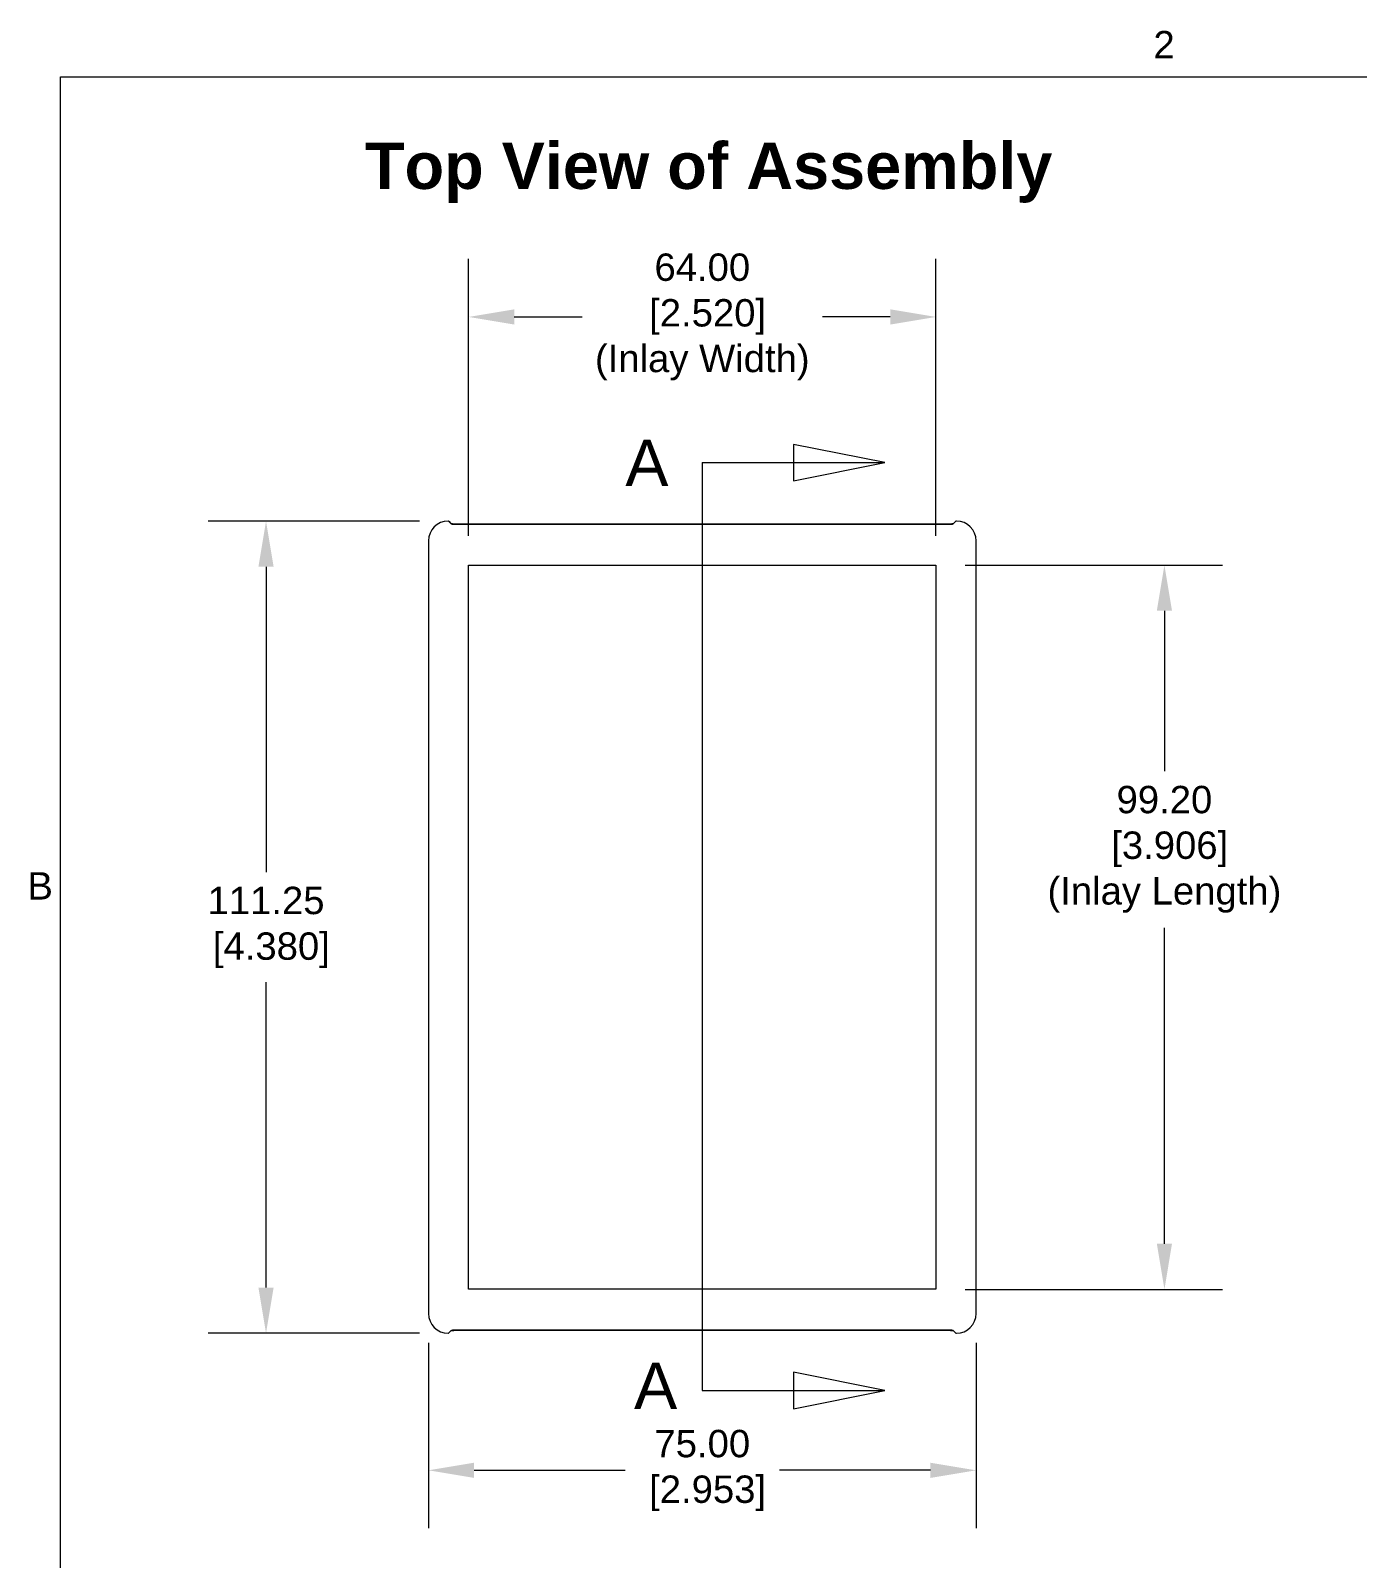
# Model space of a CAD drawing. Header units: millimetres. Extents: x 8 to 690, y 8 to 531.
# Drawn here: x 20 to 201.8, y 312.7 to 522 of the extents above; entities that cross this region are included whole.
import ezdxf

# ---------------------------------------------------------------- set-up
doc = ezdxf.new("R2010")
doc.units = ezdxf.units.MM
doc.header["$LTSCALE"] = 2.5
for name, color, linetype, lineweight in [('Border (ANSI)', 7, 'Continuous', 9), ('Dimension (ANSI)', 7, 'Continuous', 9), ('Section Line (ANSI)', 7, 'Continuous', 9), ('Symbol (ANSI)', 7, 'Continuous', 9), ('Visible (ANSI)', 7, 'Continuous', 9)]:
    doc.layers.add(name, color=color, linetype=linetype, lineweight=lineweight)
doc.styles.add('Label Text (ANSI)', font='ARIAL.TTF')
doc.styles.add('Note Text (ANSI)', font='ARIAL.TTF')
doc.dimstyles.new('Default - mm (ANSI)', dxfattribs={"dimscale": 2.5, "dimtxt": 1.5, "dimasz": 2.5, "dimexe": 3.175, "dimexo": 1.6002, "dimgap": 0.8, "dimtad": 0, "dimtih": 1, "dimtoh": 1, "dimrnd": 1e-08, "dimzin": 4, "dimdsep": 46, "dimtxsty": 'Note Text (ANSI)', "dimcen": 0.09, "dimdle": 10, "dimclrd": 256, "dimclre": 256, "dimclrt": 256, "dimadec": 1, "dimazin": 0, "dimtfac": 2.032, "dimtofl": 0, "dimtmove": 0, "dimatfit": 3, "dimfxl": 0, "dimtolj": 1, "dimtzin": 0, "dimlwd": -1, "dimlwe": -1, "dimarcsym": 0})

# ---------------------------------------------------------------- blocks, each defined once
blk = doc.blocks.new('Borders Default Border')
at = {"layer": 'Border (ANSI)', "flags": 128}
blk.add_lwpolyline([(9.652, 9.652), (9.652, 206.248), (269.748, 206.248), (269.748, 9.652), (9.652, 9.652)], dxfattribs=at)
at = {"layer": 'Border (ANSI)', "char_height": 1.5, "attachment_point": 7, "style": 'Note Text (ANSI)'}
for s, insert in [('2', (69.526, 207.264)), ('B', (7.841, 161.175))]:
    blk.add_mtext(s, dxfattribs=dict(at, insert=insert))
blk = doc.blocks.new('*D21')
at = {"layer": 'Defpoints', "color": 0}
for p in [(144.03, 482.74), (80.03, 448.75), (144.03, 448.75)]:
    blk.add_point(p, dxfattribs=at)
at = {"layer": 'Dimension (ANSI)'}
for p, q in [((80.03, 452.75), (80.03, 490.68)), ((144.03, 452.75), (144.03, 490.68)), ((86.28, 482.74), (95.58, 482.74)), ((137.78, 482.74), (128.48, 482.74))]:
    blk.add_line(p, q, dxfattribs=at)
for points in [[(86.28, 483.78), (86.28, 481.7), (80.03, 482.74)], [(137.78, 483.78), (137.78, 481.7), (144.03, 482.74)]]:
    blk.add_solid(points, dxfattribs=at)
at = {"layer": 'Dimension (ANSI)', "insert": (112.03, 482.74), "char_height": 3.75, "attachment_point": 5, "style": 'Note Text (ANSI)'}
blk.add_mtext('\\A1;64.00\\P [2.520]\\P(Inlay Width)', dxfattribs=at)
blk = doc.blocks.new('*D22')
at = {"layer": 'Defpoints', "color": 0}
for p in [(144.03, 448.75), (144.03, 349.55), (175.32, 349.55)]:
    blk.add_point(p, dxfattribs=at)
at = {"layer": 'Dimension (ANSI)'}
for p, q in [((148.03, 448.75), (183.26, 448.75)), ((175.32, 442.5), (175.32, 420.51)), ((175.32, 355.8), (175.32, 399.06)), ((148.03, 349.55), (183.26, 349.55))]:
    blk.add_line(p, q, dxfattribs=at)
for points in [[(174.28, 442.5), (176.36, 442.5), (175.32, 448.75)], [(174.28, 355.8), (176.36, 355.8), (175.32, 349.55)]]:
    blk.add_solid(points, dxfattribs=at)
at = {"layer": 'Dimension (ANSI)', "insert": (175.32, 418.51), "char_height": 3.75, "attachment_point": 2, "style": 'Note Text (ANSI)'}
blk.add_mtext('\\A1;99.20\\P [3.906]\\P(Inlay Length)', dxfattribs=at)
blk = doc.blocks.new('*D23')
at = {"layer": 'Defpoints', "color": 0}
for p in [(74.53, 346.22), (149.53, 346.22), (74.53, 324.76)]:
    blk.add_point(p, dxfattribs=at)
at = {"layer": 'Dimension (ANSI)'}
for p, q in [((74.53, 342.22), (74.53, 316.82)), ((149.53, 342.22), (149.53, 316.82)), ((80.78, 324.76), (101.46, 324.76)), ((143.28, 324.76), (122.6, 324.76))]:
    blk.add_line(p, q, dxfattribs=at)
for points in [[(80.78, 325.8), (80.78, 323.72), (74.53, 324.76)], [(143.28, 325.8), (143.28, 323.72), (149.53, 324.76)]]:
    blk.add_solid(points, dxfattribs=at)
at = {"layer": 'Dimension (ANSI)', "insert": (112.03, 330.3), "char_height": 3.75, "attachment_point": 2, "style": 'Note Text (ANSI)'}
blk.add_mtext('\\A1;75.00\\P [2.953]', dxfattribs=at)
blk = doc.blocks.new('*D24')
at = {"layer": 'Defpoints', "color": 0}
for p in [(52.28, 454.78), (77.28, 454.78), (77.28, 343.53)]:
    blk.add_point(p, dxfattribs=at)
at = {"layer": 'Dimension (ANSI)'}
for p, q in [((73.28, 454.78), (44.34, 454.78)), ((52.28, 448.53), (52.28, 406.69)), ((52.28, 349.78), (52.28, 391.62)), ((73.28, 343.53), (44.34, 343.53))]:
    blk.add_line(p, q, dxfattribs=at)
for points in [[(51.24, 448.53), (53.32, 448.53), (52.28, 454.78)], [(51.24, 349.78), (53.32, 349.78), (52.28, 343.53)]]:
    blk.add_solid(points, dxfattribs=at)
at = {"layer": 'Dimension (ANSI)', "insert": (52.28, 404.69), "char_height": 3.75, "attachment_point": 2, "style": 'Note Text (ANSI)'}
blk.add_mtext('\\A1;111.25\\P [4.380]', dxfattribs=at)
blk = doc.blocks.new('2dTransSection0')
at = {"layer": 'Section Line (ANSI)', "linetype": 'Continuous'}
for p, q in [((54.811, 185.113), (49.811, 186.113)), ((49.811, 186.113), (49.811, 184.113)), ((44.811, 185.113), (44.811, 134.28)), ((44.811, 185.113), (49.811, 185.113)), ((49.811, 185.113), (54.811, 185.113)), ((49.811, 184.113), (54.811, 185.113)), ((54.811, 134.28), (49.811, 135.28)), ((49.811, 135.28), (49.811, 133.28)), ((44.811, 134.28), (49.811, 134.28)), ((49.811, 134.28), (54.811, 134.28)), ((49.811, 133.28), (54.811, 134.28))]:
    blk.add_line(p, q, dxfattribs=at)
at = {"layer": 'Section Line (ANSI)'}
for p, q in [((44.811, 185.113), (44.811, 183.726)), ((44.811, 135.667), (44.811, 134.28))]:
    blk.add_line(p, q, dxfattribs=at)
at = {"layer": 'Section Line (ANSI)', "linetype": 'Continuous', "flags": 128}
for points in [[(49.811, 184.113), (54.811, 185.113), (49.811, 186.113), (49.811, 184.113)], [(49.811, 133.28), (54.811, 134.28), (49.811, 135.28), (49.811, 133.28)]]:
    blk.add_lwpolyline(points, dxfattribs=at)
at = {"layer": 'Section Line (ANSI)'}
for points in [[(49.811, 184.113), (54.811, 185.113), (49.811, 186.113), (49.811, 184.113)], [(49.811, 133.28), (54.811, 134.28), (49.811, 135.28), (49.811, 133.28)]]:
    blk.add_solid(points, dxfattribs=at)
at = {"layer": 'Section Line (ANSI)', "char_height": 2.54, "attachment_point": 7, "style": 'Label Text (ANSI)'}
for insert in [(40.593, 183.826), (41.072, 133.266)]:
    blk.add_mtext('A', dxfattribs=dict(at, insert=insert))

msp = doc.modelspace()

# ---------------------------------------------------------------- linework, layer by layer
at = {"layer": 'Visible (ANSI)'}
for p, q in [((77.281, 454.777), (77.225, 454.777)), ((77.653, 454.405), (77.281, 454.777)), ((77.302, 454.755), (77.651, 454.406)), ((77.302, 454.755), (77.303, 454.755)), ((77.302, 454.755), (77.302, 454.755)), ((77.66, 454.398), (77.653, 454.405)), ((79.06, 454.354), (144.996, 454.354)), ((144.991, 454.345), (79.065, 454.345)), ((146.403, 454.405), (146.396, 454.398)), ((146.775, 454.777), (146.403, 454.405)), ((146.405, 454.406), (146.754, 454.755)), ((146.753, 454.755), (146.754, 454.755)), ((146.754, 454.755), (146.754, 454.755)), ((146.831, 454.777), (146.775, 454.777)), ((74.528, 452.08), (74.528, 346.224)), ((149.528, 346.224), (149.528, 452.08)), ((80.028, 448.752), (144.028, 448.752)), ((80.028, 349.552), (80.028, 448.752)), ((144.028, 448.752), (144.028, 349.552)), ((144.028, 349.552), (80.028, 349.552)), ((77.225, 343.527), (77.281, 343.527)), ((77.281, 343.527), (77.653, 343.899)), ((77.652, 343.899), (77.654, 343.899)), ((77.653, 343.899), (77.66, 343.906)), ((144.996, 343.95), (79.06, 343.95)), ((79.065, 343.959), (144.991, 343.959)), ((146.396, 343.906), (146.403, 343.899)), ((146.402, 343.899), (146.404, 343.899)), ((146.403, 343.899), (146.775, 343.527)), ((146.775, 343.527), (146.831, 343.527))]:
    msp.add_line(p, q, dxfattribs=at)
at = {"layer": 'Visible (ANSI)', "flags": 128}
for points in [[(77.654, 454.405), (77.654, 454.405), (77.653, 454.405), (77.653, 454.405), (77.653, 454.405), (77.653, 454.405), (77.653, 454.405), (77.653, 454.405), (77.653, 454.405), (77.653, 454.405), (77.652, 454.405), (77.652, 454.406), (77.652, 454.406), (77.652, 454.406), (77.652, 454.406), (77.652, 454.406), (77.652, 454.406), (77.652, 454.406), (77.652, 454.406), (77.652, 454.406), (77.652, 454.406), (77.651, 454.406), (77.651, 454.406), (77.651, 454.406), (77.651, 454.406)], [(78.246, 454.363), (78.205, 454.364), (78.164, 454.365), (78.125, 454.366), (78.086, 454.368), (78.049, 454.369), (78.014, 454.37), (77.979, 454.372), (77.946, 454.373), (77.915, 454.375), (77.885, 454.376), (77.857, 454.378), (77.83, 454.38), (77.806, 454.382), (77.782, 454.384), (77.761, 454.386), (77.742, 454.388), (77.724, 454.39), (77.708, 454.392), (77.695, 454.394), (77.683, 454.396), (77.673, 454.398), (77.665, 454.4), (77.658, 454.403), (77.654, 454.405)], [(77.66, 454.398), (77.666, 454.394), (77.676, 454.39), (77.692, 454.386), (77.712, 454.382), (77.737, 454.378), (77.767, 454.374), (77.802, 454.371), (77.841, 454.367), (77.884, 454.364), (77.931, 454.361), (77.983, 454.359), (78.038, 454.357), (78.096, 454.355), (78.158, 454.353), (78.222, 454.351), (78.289, 454.35), (78.359, 454.349), (78.43, 454.348), (78.503, 454.348), (78.577, 454.347), (78.653, 454.347), (78.729, 454.346), (78.806, 454.346), (78.885, 454.346)], [(79.06, 454.354), (79.024, 454.354), (78.989, 454.354), (78.953, 454.354), (78.918, 454.354), (78.882, 454.354), (78.847, 454.354), (78.812, 454.355), (78.777, 454.355), (78.742, 454.355), (78.707, 454.355), (78.673, 454.356), (78.638, 454.356), (78.604, 454.356), (78.57, 454.357), (78.536, 454.357), (78.502, 454.358), (78.469, 454.358), (78.436, 454.359), (78.403, 454.359), (78.371, 454.36), (78.339, 454.361), (78.308, 454.361), (78.277, 454.362), (78.246, 454.363)], [(78.885, 454.346), (78.892, 454.346), (78.9, 454.346), (78.907, 454.346), (78.915, 454.345), (78.922, 454.345), (78.93, 454.345), (78.937, 454.345), (78.945, 454.345), (78.952, 454.345), (78.96, 454.345), (78.967, 454.345), (78.975, 454.345), (78.982, 454.345), (78.99, 454.345), (78.997, 454.345), (79.005, 454.345), (79.013, 454.345), (79.02, 454.345), (79.028, 454.345), (79.035, 454.345), (79.043, 454.345), (79.05, 454.345), (79.058, 454.345), (79.065, 454.345)], [(144.991, 454.345), (144.998, 454.345), (145.006, 454.345), (145.013, 454.345), (145.021, 454.345), (145.028, 454.345), (145.036, 454.345), (145.043, 454.345), (145.051, 454.345), (145.058, 454.345), (145.066, 454.345), (145.074, 454.345), (145.081, 454.345), (145.089, 454.345), (145.096, 454.345), (145.104, 454.345), (145.111, 454.345), (145.119, 454.345), (145.126, 454.345), (145.134, 454.345), (145.141, 454.345), (145.149, 454.346), (145.156, 454.346), (145.164, 454.346), (145.171, 454.346)], [(145.81, 454.363), (145.779, 454.362), (145.748, 454.361), (145.717, 454.361), (145.685, 454.36), (145.653, 454.359), (145.62, 454.359), (145.587, 454.358), (145.554, 454.358), (145.52, 454.357), (145.486, 454.357), (145.452, 454.356), (145.418, 454.356), (145.383, 454.356), (145.349, 454.355), (145.314, 454.355), (145.279, 454.355), (145.244, 454.355), (145.209, 454.354), (145.174, 454.354), (145.138, 454.354), (145.103, 454.354), (145.067, 454.354), (145.032, 454.354), (144.996, 454.354)], [(145.171, 454.346), (145.249, 454.346), (145.327, 454.346), (145.404, 454.347), (145.479, 454.347), (145.554, 454.348), (145.627, 454.348), (145.698, 454.349), (145.767, 454.35), (145.834, 454.351), (145.899, 454.353), (145.961, 454.355), (146.019, 454.357), (146.074, 454.359), (146.125, 454.361), (146.173, 454.364), (146.216, 454.367), (146.255, 454.371), (146.289, 454.374), (146.319, 454.378), (146.344, 454.382), (146.364, 454.386), (146.38, 454.39), (146.39, 454.394), (146.396, 454.398)], [(146.402, 454.405), (146.398, 454.403), (146.391, 454.4), (146.383, 454.398), (146.373, 454.396), (146.361, 454.394), (146.347, 454.392), (146.332, 454.39), (146.314, 454.388), (146.295, 454.386), (146.273, 454.384), (146.25, 454.382), (146.225, 454.38), (146.199, 454.378), (146.171, 454.376), (146.141, 454.375), (146.109, 454.373), (146.076, 454.372), (146.042, 454.37), (146.006, 454.369), (145.969, 454.368), (145.931, 454.366), (145.892, 454.365), (145.851, 454.364), (145.81, 454.363)], [(146.405, 454.406), (146.405, 454.406), (146.405, 454.406), (146.405, 454.406), (146.404, 454.406), (146.404, 454.406), (146.404, 454.406), (146.404, 454.406), (146.404, 454.406), (146.404, 454.406), (146.404, 454.406), (146.404, 454.406), (146.404, 454.406), (146.404, 454.406), (146.404, 454.405), (146.403, 454.405), (146.403, 454.405), (146.403, 454.405), (146.403, 454.405), (146.403, 454.405), (146.403, 454.405), (146.403, 454.405), (146.403, 454.405), (146.402, 454.405), (146.402, 454.405)], [(77.654, 343.899), (77.658, 343.902), (77.665, 343.904), (77.673, 343.906), (77.683, 343.908), (77.695, 343.91), (77.709, 343.912), (77.724, 343.914), (77.742, 343.917), (77.761, 343.919), (77.783, 343.921), (77.806, 343.922), (77.831, 343.924), (77.857, 343.926), (77.885, 343.928), (77.915, 343.929), (77.947, 343.931), (77.98, 343.932), (78.014, 343.934), (78.05, 343.935), (78.087, 343.937), (78.125, 343.938), (78.164, 343.939), (78.205, 343.94), (78.246, 343.941)], [(78.885, 343.958), (78.807, 343.958), (78.729, 343.958), (78.652, 343.957), (78.577, 343.957), (78.502, 343.956), (78.429, 343.956), (78.358, 343.955), (78.289, 343.954), (78.222, 343.953), (78.157, 343.951), (78.095, 343.949), (78.037, 343.947), (77.982, 343.945), (77.93, 343.942), (77.883, 343.94), (77.84, 343.936), (77.801, 343.933), (77.767, 343.929), (77.737, 343.926), (77.712, 343.922), (77.692, 343.918), (77.676, 343.914), (77.666, 343.91), (77.66, 343.906)], [(78.246, 343.941), (78.277, 343.942), (78.308, 343.943), (78.339, 343.943), (78.371, 343.944), (78.403, 343.945), (78.436, 343.945), (78.469, 343.946), (78.502, 343.946), (78.536, 343.947), (78.57, 343.947), (78.604, 343.948), (78.638, 343.948), (78.673, 343.948), (78.707, 343.949), (78.742, 343.949), (78.777, 343.949), (78.812, 343.95), (78.847, 343.95), (78.882, 343.95), (78.918, 343.95), (78.953, 343.95), (78.989, 343.95), (79.024, 343.95), (79.06, 343.95)], [(79.065, 343.959), (79.058, 343.959), (79.05, 343.959), (79.043, 343.959), (79.035, 343.959), (79.028, 343.959), (79.02, 343.959), (79.013, 343.959), (79.005, 343.959), (78.997, 343.959), (78.99, 343.959), (78.982, 343.959), (78.975, 343.959), (78.967, 343.959), (78.96, 343.959), (78.952, 343.959), (78.945, 343.958), (78.937, 343.958), (78.93, 343.958), (78.922, 343.958), (78.915, 343.958), (78.907, 343.958), (78.9, 343.958), (78.892, 343.958), (78.885, 343.958)], [(145.171, 343.958), (145.164, 343.958), (145.156, 343.958), (145.149, 343.958), (145.141, 343.958), (145.134, 343.958), (145.126, 343.958), (145.119, 343.958), (145.111, 343.958), (145.104, 343.959), (145.096, 343.959), (145.089, 343.959), (145.081, 343.959), (145.074, 343.959), (145.066, 343.959), (145.058, 343.959), (145.051, 343.959), (145.043, 343.959), (145.036, 343.959), (145.028, 343.959), (145.021, 343.959), (145.013, 343.959), (145.006, 343.959), (144.998, 343.959), (144.991, 343.959)], [(144.996, 343.95), (145.032, 343.95), (145.067, 343.95), (145.103, 343.95), (145.138, 343.95), (145.174, 343.95), (145.209, 343.95), (145.244, 343.95), (145.279, 343.949), (145.314, 343.949), (145.349, 343.949), (145.383, 343.948), (145.418, 343.948), (145.452, 343.948), (145.486, 343.947), (145.52, 343.947), (145.554, 343.946), (145.587, 343.946), (145.62, 343.945), (145.652, 343.945), (145.685, 343.944), (145.717, 343.943), (145.748, 343.943), (145.779, 343.942), (145.81, 343.941)], [(146.396, 343.906), (146.39, 343.91), (146.38, 343.914), (146.364, 343.918), (146.344, 343.922), (146.319, 343.926), (146.289, 343.93), (146.254, 343.933), (146.215, 343.937), (146.172, 343.94), (146.125, 343.942), (146.073, 343.945), (146.018, 343.947), (145.959, 343.949), (145.898, 343.951), (145.834, 343.953), (145.767, 343.954), (145.697, 343.955), (145.626, 343.956), (145.553, 343.956), (145.479, 343.957), (145.403, 343.957), (145.327, 343.958), (145.25, 343.958), (145.171, 343.958)], [(145.81, 343.941), (145.851, 343.94), (145.892, 343.939), (145.931, 343.938), (145.969, 343.937), (146.006, 343.935), (146.042, 343.934), (146.077, 343.932), (146.11, 343.931), (146.141, 343.929), (146.171, 343.928), (146.199, 343.926), (146.226, 343.924), (146.25, 343.922), (146.274, 343.921), (146.295, 343.919), (146.314, 343.917), (146.332, 343.914), (146.347, 343.912), (146.361, 343.91), (146.373, 343.908), (146.383, 343.906), (146.391, 343.904), (146.398, 343.902), (146.402, 343.899)]]:
    msp.add_lwpolyline(points, dxfattribs=at)
at = {"layer": 'Visible (ANSI)'}
for centre, major_axis in [((77.231, 452.074), (-1.913, 1.913)), ((146.825, 452.074), (1.913, 1.913)), ((77.231, 346.23), (-1.913, -1.913)), ((146.825, 346.23), (1.913, -1.913))]:
    msp.add_ellipse(centre, major_axis=major_axis, ratio=0.9980992, start_param=5.4987385, end_param=7.0676321, dxfattribs=at)

# ---------------------------------------------------------------- block references
at = {"xscale": 2.5, "yscale": 2.5, "zscale": 2.5}
msp.add_blockref('Borders Default Border', (0, 0), dxfattribs=at)
at = {"layer": 'Section Line (ANSI)', "xscale": 2.5, "yscale": 2.5, "zscale": 2.5}
msp.add_blockref('2dTransSection0', (0, 0), dxfattribs=at)

# ---------------------------------------------------------------- texts
at = {"layer": 'Symbol (ANSI)', "insert": (112.902, 506.625), "char_height": 6.35, "width": 112.4503, "attachment_point": 2, "style": 'Label Text (ANSI)'}
msp.add_mtext('{\\fArial|b1|i0;Top View of Assembly}', dxfattribs=at)

# ---------------------------------------------------------------- dimensions: what is measured, and where the dimension line sits
at = {"layer": 'Dimension (ANSI)'}
for base, p1, p2, angle, text, override, picture, middle in [((144.028, 482.742), (80.028, 448.752), (144.028, 448.752), 180, '<>\\P(Inlay Width)', {"dimtih": 0, "dimtoh": 0, "dimdec": 2, "dimpost": '\\X', "dimtp": 0, "dimtm": 0, "dimtdec": 2, "dimatfit": 2}, '*D21', (112.028, 482.742)), ((175.321, 349.552), (144.028, 448.752), (144.028, 349.552), 90, '<>\\P(Inlay Length)', {"dimdec": 2, "dimpost": '\\X', "dimtp": 0, "dimtm": 0, "dimtdec": 2, "dimatfit": 2, "dimtvp": -0.25}, '*D22', (175.321, 409.788))]:
    dim = msp.add_linear_dim(base=base, p1=p1, p2=p2, angle=angle, text=text, dimstyle='Default - mm (ANSI)', override=override, dxfattribs=at)
    dim.commit()
    dim.dimension.update_dxf_attribs({"geometry": picture, "text_midpoint": middle, "dimtype": 160})
dim = msp.add_linear_dim(base=(52.281, 454.777), p1=(77.281, 343.527), p2=(77.281, 454.777), angle=90, dimstyle='Default - mm (ANSI)', override={"dimdec": 2, "dimpost": '\\X', "dimtp": 0, "dimtm": 0, "dimtdec": 2, "dimatfit": 2}, dxfattribs=at)
dim.commit()
dim.dimension.update_dxf_attribs({"geometry": '*D24', "text_midpoint": (52.281, 399.152), "dimtype": 160})
dim = msp.add_linear_dim(base=(74.528, 324.761), p1=(149.528, 346.224), p2=(74.528, 346.224), dimstyle='Default - mm (ANSI)', override={"dimtih": 0, "dimtoh": 0, "dimdec": 2, "dimpost": '\\X', "dimtp": 0, "dimtm": 0, "dimtdec": 2, "dimatfit": 2}, dxfattribs=at)
dim.commit()
dim.dimension.update_dxf_attribs({"geometry": '*D23', "text_midpoint": (112.028, 324.761), "dimtype": 160})

doc.saveas('drawing.dxf')
